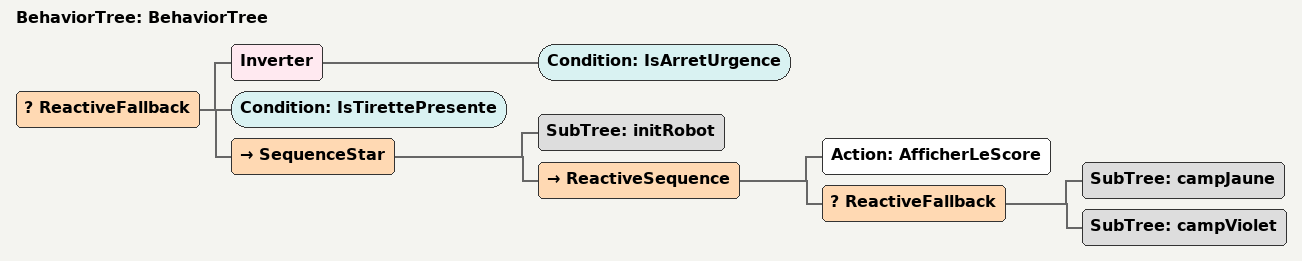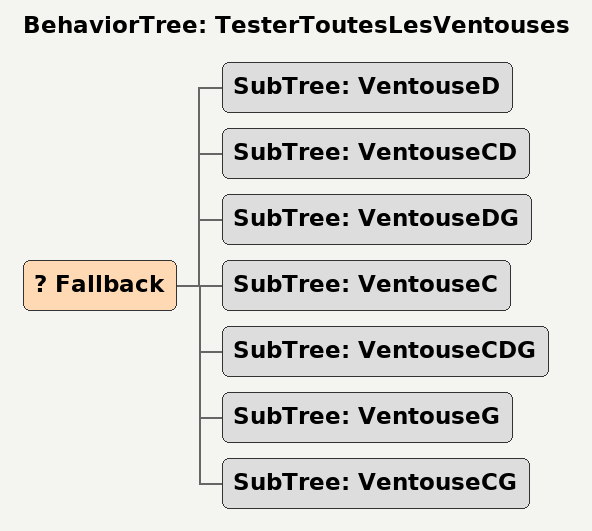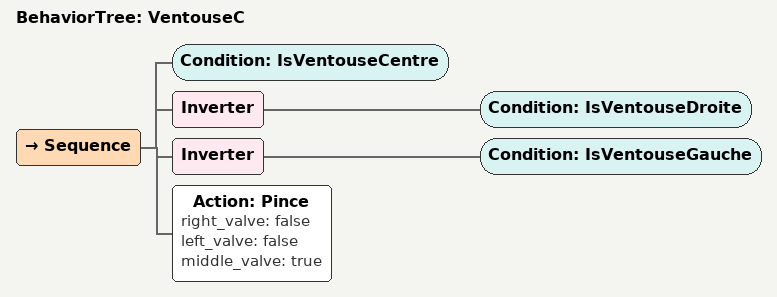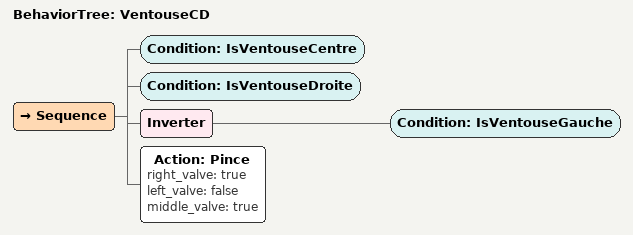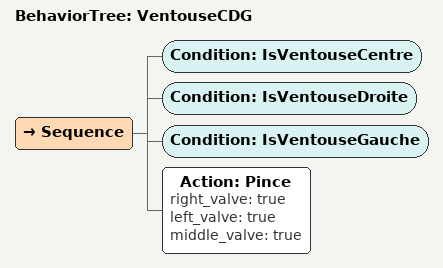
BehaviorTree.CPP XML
<BehaviorTree ID="BehaviorTree">
    <ReactiveFallback>
        <Inverter>
            <Condition ID="IsArretUrgence"/>
        </Inverter>
        <Condition ID="IsTirettePresente"/>
        <SequenceStar>
            <SubTree ID="initRobot"/>
            <ReactiveSequence>
                <Action ID="AfficherLeScore"/>
                <ReactiveFallback>
                    <SubTree ID="campJaune"/>
                    <SubTree ID="campViolet"/>
                </ReactiveFallback>
            </ReactiveSequence>
        </SequenceStar>
    </ReactiveFallback>
</BehaviorTree>

<BehaviorTree ID="TesterToutesLesVentouses">
    <Fallback>
        <SubTree ID="VentouseD"/>
        <SubTree ID="VentouseCD"/>
        <SubTree ID="VentouseDG"/>
        <SubTree ID="VentouseC"/>
        <SubTree ID="VentouseCDG"/>
        <SubTree ID="VentouseG"/>
        <SubTree ID="VentouseCG"/>
    </Fallback>
</BehaviorTree>

<BehaviorTree ID="VentouseC">
    <Sequence>
        <Condition ID="IsVentouseCentre"/>
        <Inverter>
            <Condition ID="IsVentouseDroite"/>
        </Inverter>
        <Inverter>
            <Condition ID="IsVentouseGauche"/>
        </Inverter>
        <Action ID="Pince" right_valve="false" left_valve="false" middle_valve="true"/>
    </Sequence>
</BehaviorTree>

<BehaviorTree ID="VentouseCD">
    <Sequence>
        <Condition ID="IsVentouseCentre"/>
        <Condition ID="IsVentouseDroite"/>
        <Inverter>
            <Condition ID="IsVentouseGauche"/>
        </Inverter>
        <Action ID="Pince" right_valve="true" left_valve="false" middle_valve="true"/>
    </Sequence>
</BehaviorTree>

<BehaviorTree ID="VentouseCDG">
    <Sequence>
        <Condition ID="IsVentouseCentre"/>
        <Condition ID="IsVentouseDroite"/>
        <Condition ID="IsVentouseGauche"/>
        <Action ID="Pince" right_valve="true" left_valve="true" middle_valve="true"/>
    </Sequence>
</BehaviorTree>
